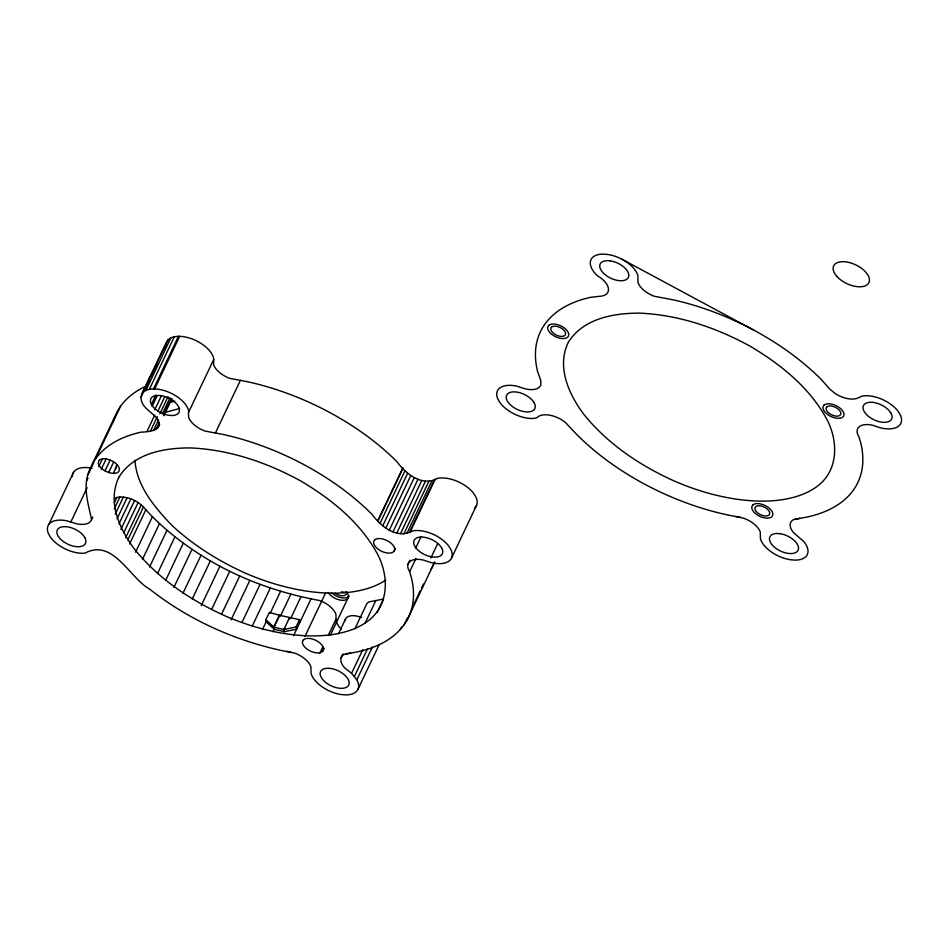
<?xml version="1.0" encoding="UTF-8"?>
<svg xmlns="http://www.w3.org/2000/svg" width="949" height="949" viewBox="0 0 949 949"><rect width="100%" height="100%" fill="white"/><g stroke="black" fill="none" stroke-linecap="round" stroke-linejoin="round"><path stroke-width="1.42" d="M144.995 386.634A175.719 93.37 25.4 0 0 120.511 406.326L117.368 411.32L89.882 469.209C82.172 485.615 88.233 503.504 91.543 519.613A19.526 10.38 25.4 0 1 76.027 523.634L67.035 520.847A25.765 13.689 25.4 0 0 48.363 533.48L50.273 536.932A25.765 13.689 25.4 0 0 84.959 553.16C113.109 537.976 129.574 578.166 150.001 589.365C191.876 622.414 242.339 643.813 294.7 653.126A19.526 10.38 25.4 0 1 310.94 666.85L311.058 673.41A25.765 13.689 25.4 0 0 341.45 694.573L346.088 694.893A25.765 13.689 25.4 0 0 356.848 679.804L372.447 646.933M113.394 473.587L116.822 464.796M92.397 463.907L95.541 458.913A175.719 93.37 25.4 0 1 141.021 432.139C148.459 432.08 164.474 430.217 157.404 418.995C151.781 411.356 138.269 406.184 141.603 394.547L166.573 341.96C169.741 336.183 177.321 335.922 183.11 336.61A25.765 13.689 25.4 0 1 213.513 357.785L213.715 359.505L188.436 412.625L188.626 417.311A19.526 10.38 25.4 0 0 204.877 431.024L223.513 434.547A175.719 93.37 25.4 0 1 372.138 514.488C381.024 526.624 397.334 539.578 412.637 530.918A25.765 13.689 25.4 0 1 448.011 545.117L450.395 548.593A25.765 13.689 25.4 0 1 430.063 562.33L423.574 560.112A19.526 10.38 25.4 0 0 409.505 571.428L411.38 577.561A175.719 93.37 25.4 0 1 404.049 624.869C390.644 643.197 367.607 651.168 345.839 653.766M112.967 422.198L114.853 416.611M273.015 631.749L274.214 629.246L273.787 627.123L279.421 615.237L299.516 619.673L300.145 621.844M299.516 619.673L296.029 627.004L296.657 629.175L284.403 631.702L283.775 629.531L284.653 628.167M279.421 615.237L269.374 612.425L265.886 619.756L266.111 621.82L274.214 629.246L284.403 631.702L283.976 629.578L289.267 617.965M48.767 524.524L73.737 471.938M87.996 474.797L93.619 462.958M95.541 458.913L120.511 406.326M86.75 480.645L88.008 478.011M70.89 521.903L87.118 487.715M98.684 466.754L102.421 458.865M101.246 469.304L106.241 458.794M105.066 470.716L110.06 460.206M141.603 394.547L168.246 339.6M140.938 397.382L149.681 378.983M150.927 376.35L157.166 363.206M164.035 348.734L165.909 344.795M143.275 392.198L145.909 390.419L170.879 337.832M108.637 472.626L113.631 462.104M145.909 390.419L149.361 389.304L174.331 336.705M91.543 519.613L92.8 516.98M149.361 389.304L153.501 388.888L178.471 336.302M154.663 388.971L179.634 336.373M151.508 404.25L155.885 395.045M152.172 406.267L157.166 395.745M154.687 409.909L161.555 395.436M147.214 430.965L154.699 415.188M114.414 502.697L116.905 497.442C126.585 495.71 136.644 500.206 143.441 506.98C159.966 525.936 179.871 541.725 201.058 555.177C237.048 578.166 277.832 592.852 319.671 600.539A19.526 10.38 25.4 0 1 335.91 614.252L336.1 618.95L328.354 635.166M157.925 411.119L164.794 396.658M150.464 431.06L157.332 416.599M114.307 508.83L119.93 496.991M159.907 413.74L168.02 396.646M153.489 430.609L158.483 420.099M162.421 413.705L169.907 397.928M115.244 514.18L123.358 497.086M155.956 429.636L159.088 423.064M163.536 414.855L171.022 399.078M157.783 428.177L159.657 424.227M163.857 415.769L171.971 398.675M117.071 518.771L127.059 497.739M118.993 523.872L130.855 498.901M120.867 529.447L134.604 500.514M123.75 532.78L138.115 502.543M125.636 537.727L141.247 504.856M127.83 539.851L143.441 506.98M129.598 543.943L145.838 509.755M135.565 552.199L152.421 516.695M142.635 559.032L159.491 523.54M149.539 567.051L167.024 530.242M215.435 432.922L240.405 380.335L248.484 381.961A175.719 93.37 25.4 0 1 397.109 461.902C406.006 474.037 422.317 486.979 437.608 478.332A25.765 13.689 25.4 0 1 472.982 492.531L475.366 495.995A25.765 13.689 25.4 0 1 474.832 507.774M157.487 573.587L174.972 536.778M165.838 579.946L183.311 543.136M173.916 587.395L192.018 549.269M182.955 593.303L201.058 555.177M192.267 598.949L210.381 560.823M201.224 605.628L219.954 566.185M211.651 609.365L229.753 571.239M221.615 614.098L239.717 575.972M231.105 619.816L249.836 580.373M241.936 622.532L260.038 584.406M252.197 626.186L270.311 588.06M262.41 629.626L266.111 621.82M270.204 613.208L280.596 591.322M274.214 629.246L273.988 627.17L279.635 615.296M280.465 616.079L290.857 594.193M290.655 618.534L301.047 596.648M293.573 635.664L311.142 598.677M304.961 636.388L325.566 593.006M377.88 520.538L402.851 467.952M378.01 520.799L402.981 468.213M379.991 523.421L404.962 470.834M319.623 653.564L322.743 646.993M322.862 650.967L324.107 648.345M330.347 635.189L348.971 595.984M382.684 526.007L407.572 473.361M385.733 528.273L410.703 475.686M338.508 633.79L345.483 619.092M389.244 530.289L414.215 477.703M392.981 531.914L417.963 479.328M396.789 533.077L421.759 480.491M341.106 657.835L342.98 653.885M354.843 628.914L366.077 605.248A19.526 10.38 25.4 0 1 368.983 601.891L383.538 599.044L377.299 612.2M400.49 533.718L425.46 481.131M394.025 551.155L395.27 548.522M403.918 533.824L428.889 481.226M406.943 533.374L431.914 480.775M365.235 622.864L375.851 600.515M409.41 532.389L434.381 479.803M410.312 531.665L435.283 479.079M356.848 679.804L351.557 673.327L362.791 649.662M354.452 676.34L367.571 648.725M408.046 564.145L409.921 560.195M415.543 548.368L421.166 536.529M409.671 571.642L415.911 558.498M357.998 689.223L379.22 644.525M430.858 558.024L437.726 543.563M400.312 629.531L401.557 626.898M404.049 624.869L407.168 618.285M414.037 603.825L420.288 590.681M421.534 588.048L423.408 584.11M407.192 619.875L434.678 561.986A175.719 93.37 25.4 0 1 430.668 569.815M451.546 558.012L476.517 505.426M289.421 617.645L288.603 619.827M213.715 359.505L213.596 364.724A19.526 10.38 25.4 0 0 229.848 378.437L240.405 380.335M114.438 498.415L116.905 497.442M170.618 402.34L174.711 401.225M165.933 412.198L179.586 408.509M296.029 627.004L283.775 629.531L273.787 627.123M800.019 518.368L807.907 516.861A175.719 93.37 25.4 0 0 860.719 442.78L858.857 436.647A19.526 10.38 25.4 0 1 872.926 425.33L879.415 427.56A25.765 13.689 25.4 0 0 899.747 413.811L897.351 410.336A25.765 13.689 25.4 0 0 861.989 396.136L858.762 397.619A19.526 10.38 25.4 0 1 835.084 393.491L829.331 388.639L821.49 379.707A175.719 93.37 25.4 0 0 672.865 299.765L654.217 296.254A19.526 10.38 25.4 0 1 637.977 282.529L637.882 275.59A25.765 13.689 25.4 0 0 607.49 254.427L602.852 254.107A25.765 13.689 25.4 0 0 597.74 276.04L599.021 276.74A19.526 10.38 25.4 0 1 599.815 296.278L590.373 297.357A175.719 93.37 25.4 0 0 537.561 371.439L540.705 380.134L540.894 384.831A19.526 10.38 25.4 0 1 525.366 388.853L516.375 386.065A25.765 13.689 25.4 0 0 497.703 398.699L499.625 402.151A25.765 13.689 25.4 0 0 534.299 418.379L536.992 417.69A19.526 10.38 25.4 0 1 565.616 422.673L570.207 427.56A175.719 93.37 25.4 0 0 735.522 516.481L744.04 518.356A19.526 10.38 25.4 0 1 760.291 532.069L760.398 538.629A25.765 13.689 25.4 0 0 790.802 559.803L795.44 560.112A25.765 13.689 25.4 0 0 803.803 541.559L793.886 532.97A19.526 10.38 25.4 0 1 793.352 519.708L800.019 518.368L795.191 518.984M735.783 516.529L740.244 517.193M286.432 651.311L290.892 651.975M153.501 388.888L158.139 389.197A25.765 13.689 25.4 0 1 188.543 410.371L188.744 412.091M350.667 653.137L344.001 654.49A19.526 10.38 25.4 0 0 344.546 667.752L351.557 673.327M622.319 259.421L753.957 330.228M273.988 627.17L265.886 619.756M335.851 619.389L336.029 620.824A25.765 13.689 25.4 0 0 341.367 629.401M134.936 460.135C136.537 486.173 154.877 507.525 172.125 525.592C193.952 545.711 219.29 561.5 246.337 573.576A146.039 77.604 25.4 0 0 385.804 580.041M346.67 591.737A7.96 4.235 25.4 0 1 341.355 591.796M335.199 593.291A7.96 4.235 25.4 0 0 345.78 594.774L346.29 594.05A7.96 4.235 25.4 0 0 346.373 592.188M348.603 596.506A11.329 6.014 25.4 0 1 331.806 593.018M116.525 467.015A19.526 10.38 25.4 0 1 115.434 468.901M72.349 476.528A25.765 13.689 25.4 0 1 92.006 468.26M328.2 592.401A11.329 6.014 25.4 0 0 337.654 599.424A11.329 6.014 25.4 0 0 347.464 598.902L348.2 597.858A11.329 6.014 25.4 0 0 346.646 592.2M345.08 620.812A15.623 8.304 25.4 0 1 352.708 615.664L355.519 615.854A15.623 8.304 25.4 0 1 361.545 617.502M119.04 476.967C106.988 501.475 119.349 528.854 134.355 548.985C158.483 578.961 191.164 600.717 226.052 616.304A146.039 77.604 25.4 0 0 369.873 619.531C389.315 603.434 388.532 575.26 377.69 554.441C360.49 522.591 331.557 499.233 300.88 481.048C266.871 462.377 229.231 449.589 190.263 447.916C164.213 447.881 134.023 453.195 119.04 476.967M568.392 342.186C556.339 366.694 568.7 394.072 583.694 414.203C607.823 444.179 640.516 465.935 675.391 481.523A146.039 77.604 25.4 0 0 819.212 484.749C838.655 468.652 837.884 440.478 827.03 419.66C809.829 387.809 780.908 364.452 750.22 346.266C716.21 327.595 678.571 314.807 639.602 313.134C613.552 313.099 583.362 318.413 568.392 342.186M99.337 460.241L98.601 461.285A11.329 6.014 25.4 0 0 105.327 471.036A11.329 6.014 25.4 0 0 118.376 471.914L119.111 470.882A11.329 6.014 25.4 0 0 112.385 461.119A11.329 6.014 25.4 0 0 99.337 460.241M303.455 639.816L302.719 640.848A11.329 6.014 25.4 0 0 309.445 650.611A11.329 6.014 25.4 0 0 322.494 651.489L323.229 650.456A11.329 6.014 25.4 0 0 316.503 640.694A11.329 6.014 25.4 0 0 303.455 639.816M374.618 539.993L373.882 541.037A11.329 6.014 25.4 0 0 380.608 550.788A11.329 6.014 25.4 0 0 393.657 551.666L394.393 550.634A11.329 6.014 25.4 0 0 387.667 540.883A11.329 6.014 25.4 0 0 374.618 539.993M548.688 325.46L547.941 326.503A11.329 6.014 25.4 0 0 554.667 336.254A11.329 6.014 25.4 0 0 567.716 337.132L568.463 336.1A11.329 6.014 25.4 0 0 561.737 326.349A11.329 6.014 25.4 0 0 548.688 325.46M551.511 327.191L550.989 327.927A7.96 4.235 25.4 0 0 555.723 334.783A7.96 4.235 25.4 0 0 564.892 335.4L565.414 334.677A7.96 4.235 25.4 0 0 560.681 327.808A7.96 4.235 25.4 0 0 551.511 327.191M752.806 505.034L752.059 506.066A11.329 6.014 25.4 0 0 758.785 515.829A11.329 6.014 25.4 0 0 771.834 516.707L772.581 515.675A11.329 6.014 25.4 0 0 765.855 505.912A11.329 6.014 25.4 0 0 752.806 505.034M823.969 405.211L823.222 406.255A11.329 6.014 25.4 0 0 829.948 416.006A11.329 6.014 25.4 0 0 842.997 416.884L843.744 415.852A11.329 6.014 25.4 0 0 837.018 406.101A11.329 6.014 25.4 0 0 823.969 405.211M755.629 506.766L755.107 507.49A7.96 4.235 25.4 0 0 759.841 514.358A7.96 4.235 25.4 0 0 769.01 514.975L769.532 514.251A7.96 4.235 25.4 0 0 764.799 507.383A7.96 4.235 25.4 0 0 755.629 506.766M826.793 406.943L826.271 407.679A7.96 4.235 25.4 0 0 831.004 414.535A7.96 4.235 25.4 0 0 840.173 415.152L840.695 414.428A7.96 4.235 25.4 0 0 835.962 407.572A7.96 4.235 25.4 0 0 826.793 406.943M610.16 260.833L607.348 260.643A15.623 8.304 25.4 0 0 600.824 269.789A15.623 8.304 25.4 0 0 618.392 280.56L621.204 280.75A15.623 8.304 25.4 0 0 627.728 271.604A15.623 8.304 25.4 0 0 610.16 260.833M160.808 395.614L157.997 395.425A15.623 8.304 25.4 0 0 151.484 404.559A15.623 8.304 25.4 0 0 169.052 415.342L171.864 415.532A15.623 8.304 25.4 0 0 178.376 406.386A15.623 8.304 25.4 0 0 160.808 395.614M779.888 533.658L777.077 533.468A15.623 8.304 25.4 0 0 770.552 542.614A15.623 8.304 25.4 0 0 788.121 553.386L790.932 553.575A15.623 8.304 25.4 0 0 797.457 544.441A15.623 8.304 25.4 0 0 779.888 533.658M330.537 668.44L327.725 668.25A15.623 8.304 25.4 0 0 321.213 677.396A15.623 8.304 25.4 0 0 338.781 688.167L341.593 688.357A15.623 8.304 25.4 0 0 348.105 679.211A15.623 8.304 25.4 0 0 330.537 668.44M891.004 413.218L889.557 411.119A15.623 8.304 25.4 0 0 870.624 402.257A15.623 8.304 25.4 0 0 864.112 411.403L865.559 413.503A15.623 8.304 25.4 0 0 884.492 422.364A15.623 8.304 25.4 0 0 891.004 413.218M534.18 402.815L532.733 400.715A15.623 8.304 25.4 0 0 513.8 391.854A15.623 8.304 25.4 0 0 507.276 401L508.723 403.1A15.623 8.304 25.4 0 0 527.656 411.961A15.623 8.304 25.4 0 0 534.18 402.815M441.665 548L440.217 545.9A15.623 8.304 25.4 0 0 421.285 537.039A15.623 8.304 25.4 0 0 414.76 546.185L416.208 548.285A15.623 8.304 25.4 0 0 435.14 557.146A15.623 8.304 25.4 0 0 441.665 548M84.829 537.597L83.382 535.497A15.623 8.304 25.4 0 0 64.449 526.636A15.623 8.304 25.4 0 0 57.936 535.782L59.384 537.881A15.623 8.304 25.4 0 0 78.316 546.743A15.623 8.304 25.4 0 0 84.829 537.597M836.84 276.384A19.526 10.38 25.4 0 0 868.074 283.893A19.526 10.38 25.4 0 0 848.928 262.446A19.526 10.38 25.4 0 0 836.84 276.384"/></g></svg>
